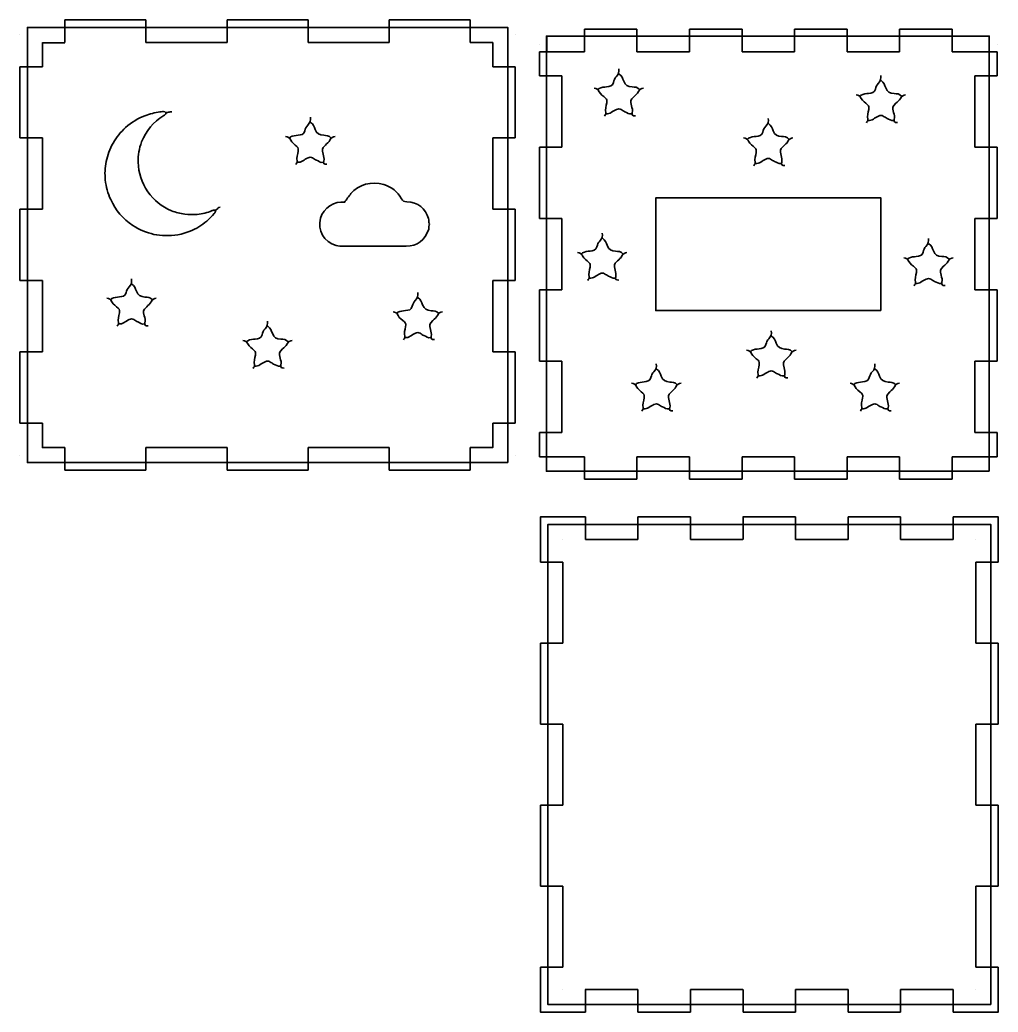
# Model space of a CAD drawing. Header units: inches. Extents: x 5 to 205, y -289 to -24.
# Drawn here: x 5.3 to 135.6, y -289.4 to -157.1 of the extents above; entities that cross this region are included whole.
import ezdxf

# ---------------------------------------------------------------- set-up
doc = ezdxf.new("R2010")
doc.units = ezdxf.units.IN
doc.header["$MEASUREMENT"] = 0
doc.layers.add('Capa 1', color=7, linetype='Continuous')

# ---------------------------------------------------------------- blocks, each defined once
blk = doc.blocks.new('block 4')
at = {"layer": 'Capa 1', "color": 250, "lineweight": 35, "true_color": 0x201815}
for points in [[(11.28, -157.1), (22.08, -157.1)], [(11.28, -160.1), (11.28, -157.1)], [(22.08, -157.1), (22.08, -160.1)], [(32.88, -157.1), (43.68, -157.1)], [(32.88, -157.1), (32.88, -160.1)], [(43.68, -157.1), (43.68, -160.1)], [(54.48, -157.1), (65.28, -157.1)], [(54.48, -157.1), (54.48, -160.1)], [(65.28, -160.1), (65.28, -157.1)], [(5.28, -159.1), (5.28, -159.1)], [(71.28, -159.1), (71.28, -159.1)], [(71.28, -159.1), (71.28, -159.1)], [(8.28, -163.34), (8.28, -160.1)], [(22.08, -160.1), (32.88, -160.1)], [(43.68, -160.1), (54.48, -160.1)], [(68.28, -160.1), (65.28, -160.1)], [(5.28, -172.84), (5.28, -163.34)], [(8.28, -163.34), (5.28, -163.34)], [(71.28, -163.34), (68.28, -163.34)], [(71.28, -163.34), (71.28, -172.84)], [(71.28, -163.34), (71.28, -163.34)], [(5.28, -172.84), (8.28, -172.84)], [(8.28, -182.35), (8.28, -172.84)], [(68.28, -172.84), (68.28, -182.35)], [(68.28, -172.84), (71.28, -172.84)], [(5.28, -191.85), (5.28, -182.35)], [(5.28, -182.35), (8.28, -182.35)], [(68.28, -182.35), (71.28, -182.35)], [(71.28, -182.35), (71.28, -191.85)], [(5.28, -191.85), (8.28, -191.85)], [(8.28, -201.35), (8.28, -191.85)], [(68.28, -191.85), (68.28, -201.35)], [(68.28, -191.85), (71.28, -191.85)], [(5.28, -210.86), (5.28, -201.35)], [(5.28, -201.35), (8.28, -201.35)], [(68.28, -201.35), (71.28, -201.35)], [(71.28, -201.35), (71.28, -210.86)], [(5.28, -210.86), (8.28, -210.86)], [(11.28, -214.1), (8.28, -214.1), (8.28, -210.86)], [(68.28, -210.86), (68.28, -214.1), (65.28, -214.1)], [(68.28, -214.1), (68.28, -210.86)], [(68.28, -210.86), (71.28, -210.86)], [(11.28, -217.1), (11.28, -214.1)], [(32.88, -214.1), (22.08, -214.1)], [(22.08, -214.1), (22.08, -217.1)], [(32.88, -214.1), (32.88, -217.1)], [(54.48, -214.1), (43.68, -214.1)], [(43.68, -214.1), (43.68, -217.1)], [(54.48, -214.1), (54.48, -217.1)], [(65.28, -217.1), (65.28, -214.1)], [(5.28, -215.1), (5.28, -215.1)], [(71.28, -215.1), (71.28, -215.1)], [(22.08, -217.1), (11.28, -217.1)], [(43.68, -217.1), (32.88, -217.1)], [(65.28, -217.1), (54.48, -217.1)]]:
    blk.add_lwpolyline(points, dxfattribs=at)
blk = doc.blocks.new('block 6')
at = {"layer": 'Capa 1', "color": 250, "lineweight": 35, "true_color": 0x201815}
for points in [[(74.63, -229.36), (74.63, -223.36), (80.63, -223.36)], [(80.63, -226.36), (80.63, -223.36)], [(87.62, -223.36), (94.63, -223.36)], [(87.62, -223.36), (87.62, -226.36)], [(94.63, -223.36), (94.63, -226.36)], [(101.62, -223.36), (108.63, -223.36)], [(101.63, -223.36), (101.63, -226.36)], [(108.63, -223.36), (108.63, -226.36)], [(115.63, -223.36), (122.63, -223.36)], [(115.63, -223.36), (115.63, -226.36)], [(122.63, -223.36), (122.63, -226.36)], [(129.63, -223.36), (135.63, -223.36), (135.63, -229.36)], [(129.63, -226.36), (129.63, -223.36)], [(77.63, -226.36), (77.63, -226.36)], [(80.63, -226.36), (87.62, -226.36)], [(94.62, -226.36), (101.62, -226.36)], [(108.63, -226.36), (115.63, -226.36)], [(122.63, -226.36), (129.63, -226.36)], [(132.63, -226.36), (132.63, -226.36)], [(74.63, -229.36), (77.63, -229.36)], [(77.63, -240.16), (77.63, -229.36)], [(132.63, -229.36), (132.63, -240.16)], [(132.63, -229.36), (135.63, -229.36)], [(74.63, -250.96), (74.63, -240.16)], [(77.63, -240.16), (74.63, -240.16)], [(77.63, -240.16), (77.63, -240.16)], [(135.63, -240.16), (132.63, -240.16)], [(135.63, -240.16), (135.63, -250.96)], [(77.63, -250.96), (74.63, -250.96)], [(77.63, -261.76), (77.63, -250.96)], [(77.63, -250.96), (77.63, -250.96)], [(135.63, -250.96), (132.63, -250.96)], [(132.63, -250.96), (132.63, -261.76)], [(74.63, -272.56), (74.63, -261.76)], [(77.63, -261.76), (74.63, -261.76)], [(132.63, -261.76), (132.63, -261.76)], [(135.63, -261.76), (132.63, -261.76)], [(135.63, -261.76), (135.63, -272.56)], [(77.63, -272.56), (74.63, -272.56)], [(77.63, -283.36), (77.63, -272.56)], [(132.63, -272.56), (132.63, -283.36)], [(135.63, -272.56), (132.63, -272.56)], [(80.62, -289.36), (74.63, -289.36), (74.63, -283.36)], [(74.63, -289.36), (74.63, -283.36)], [(74.63, -283.36), (77.63, -283.36)], [(135.63, -283.36), (135.63, -289.36), (129.63, -289.36)], [(132.63, -283.36), (135.63, -283.36)], [(77.63, -286.36), (77.63, -286.36)], [(87.62, -286.36), (80.62, -286.36)], [(80.63, -289.36), (80.63, -286.36)], [(87.62, -286.36), (87.62, -289.36)], [(101.62, -286.36), (94.63, -286.36)], [(94.63, -286.36), (94.63, -289.36)], [(101.63, -286.36), (101.63, -289.36)], [(115.63, -286.36), (108.63, -286.36)], [(108.63, -286.36), (108.63, -289.36)], [(115.63, -286.36), (115.63, -289.36)], [(129.63, -286.36), (122.63, -286.36)], [(122.63, -286.36), (122.63, -289.36)], [(129.63, -289.36), (129.63, -286.36)], [(132.63, -286.36), (132.63, -286.36)], [(74.63, -289.36), (80.63, -289.36)], [(94.63, -289.36), (87.62, -289.36)], [(108.63, -289.36), (101.63, -289.36)], [(122.63, -289.36), (115.63, -289.36)]]:
    blk.add_lwpolyline(points, dxfattribs=at)
blk = doc.blocks.new('block 7')
at = {"layer": 'Capa 1', "color": 250, "lineweight": 35, "true_color": 0x201815}
for points in [[(80.5, -158.34), (87.5, -158.34)], [(80.5, -161.34), (80.5, -158.34)], [(87.5, -158.34), (87.5, -161.34)], [(94.5, -158.34), (101.5, -158.34)], [(94.5, -158.34), (94.5, -161.34)], [(101.5, -158.34), (101.5, -161.34)], [(108.5, -158.34), (115.5, -158.34)], [(108.5, -158.34), (108.5, -161.34)], [(115.5, -158.34), (115.5, -161.34)], [(122.5, -158.34), (129.5, -158.34)], [(122.5, -158.34), (122.5, -161.34)], [(129.5, -161.34), (129.5, -158.34)], [(74.5, -160.34), (74.5, -160.34)], [(77.5, -161.34), (74.5, -161.34)], [(74.5, -161.34), (74.5, -164.58)], [(77.5, -161.34), (80.5, -161.34)], [(87.5, -161.34), (94.5, -161.34)], [(101.5, -161.34), (108.5, -161.34)], [(115.5, -161.34), (122.5, -161.34)], [(129.5, -161.34), (132.5, -161.34)], [(132.5, -161.34), (135.5, -161.34)], [(135.5, -160.34), (135.5, -160.34)], [(135.5, -161.34), (135.5, -164.58)], [(74.5, -164.58), (74.5, -164.58)], [(77.5, -164.58), (74.5, -164.58)], [(77.5, -174.08), (77.5, -164.58)], [(132.5, -164.58), (132.5, -174.08)], [(135.5, -164.58), (132.5, -164.58)], [(135.5, -164.58), (135.5, -164.58)], [(135.5, -164.58), (135.5, -164.58)], [(74.5, -174.08), (74.5, -174.08)], [(74.5, -174.08), (77.5, -174.08)], [(74.5, -183.59), (74.5, -174.08)], [(132.5, -174.08), (135.5, -174.08)], [(135.5, -174.08), (135.5, -174.08)], [(135.5, -183.59), (135.5, -174.08)], [(74.5, -183.59), (74.8, -183.59), (77.5, -183.59)], [(77.5, -183.59), (77.5, -183.59)], [(77.5, -193.09), (77.5, -183.59)], [(132.5, -183.59), (132.5, -183.59)], [(132.5, -183.59), (135.5, -183.59)], [(132.5, -193.09), (132.5, -183.59)], [(74.5, -193.09), (74.8, -193.09), (77.5, -193.09)], [(74.5, -202.59), (74.5, -193.09)], [(77.5, -193.09), (77.5, -193.09)], [(132.5, -193.09), (132.5, -193.09)], [(132.5, -193.09), (135.5, -193.09)], [(135.5, -202.59), (135.5, -193.09)], [(74.5, -202.59), (74.5, -202.59)], [(74.5, -202.59), (77.5, -202.59)], [(77.5, -212.1), (77.5, -202.59)], [(132.5, -202.59), (132.5, -202.59)], [(132.5, -202.59), (135.5, -202.59)], [(132.5, -202.59), (132.5, -212.1)], [(135.5, -202.6), (135.5, -202.6)], [(74.5, -212.1), (74.5, -212.1)], [(74.5, -212.1), (77.5, -212.1)], [(74.5, -212.1), (74.5, -215.34)], [(132.5, -212.1), (135.5, -212.1)], [(135.5, -212.1), (135.5, -212.1)], [(135.5, -212.1), (135.5, -212.1)], [(135.5, -212.1), (135.5, -215.34)], [(74.5, -214.72), (74.5, -214.72)], [(77.5, -215.34), (74.5, -215.34)], [(80.5, -215.34), (77.5, -215.34)], [(80.5, -218.34), (80.5, -215.34)], [(94.5, -215.34), (87.5, -215.34)], [(87.5, -215.34), (87.5, -218.34)], [(94.5, -215.34), (94.5, -218.34)], [(108.5, -215.34), (101.5, -215.34)], [(101.5, -215.34), (101.5, -218.34)], [(108.5, -215.34), (108.5, -218.34)], [(115.5, -215.34), (115.5, -215.34)], [(115.5, -215.34), (115.5, -218.34)], [(115.5, -215.34), (122.5, -215.34)], [(122.5, -215.34), (122.5, -215.34)], [(122.5, -215.34), (122.5, -218.34)], [(132.5, -215.34), (129.5, -215.34)], [(129.5, -218.34), (129.5, -215.34)], [(132.5, -215.34), (135.5, -215.34)], [(135.5, -214.72), (135.5, -214.72)], [(87.5, -218.34), (80.5, -218.34)], [(101.5, -218.34), (94.5, -218.34)], [(115.5, -218.34), (108.5, -218.34)], [(129.5, -218.34), (122.5, -218.34)]]:
    blk.add_lwpolyline(points, dxfattribs=at)
blk = doc.blocks.new('block 8')
at = {"layer": 'Capa 1', "color": 7, "lineweight": 35, "true_color": 0xffffff}
for points, knots in [([(25.52, -169.34), (25.37, -169.36), (25.21, -169.39), (25.06, -169.42), (24.89, -169.45), (24.75, -169.48), (24.58, -169.38), (24.39, -169.27), (24.15, -169.35), (23.94, -169.38), (23.26, -169.47), (22.59, -169.62), (21.95, -169.87), (20.99, -170.24), (20.13, -170.76), (19.37, -171.45), (18.7, -172.06), (18.14, -172.74), (17.7, -173.53), (17.26, -174.3), (16.96, -175.11), (16.78, -175.98), (16.61, -176.8), (16.58, -177.62), (16.66, -178.44), (16.75, -179.35), (16.99, -180.22), (17.38, -181.05), (18.04, -182.48), (19.04, -183.62), (20.33, -184.5), (21.18, -185.08), (22.14, -185.46), (23.14, -185.69), (23.63, -185.79), (24.14, -185.84), (24.65, -185.86), (25.8, -185.9), (26.9, -185.69), (27.96, -185.27), (28.77, -184.95), (29.52, -184.5), (30.18, -183.91), (30.53, -183.61), (30.87, -183.28), (31.17, -182.93), (31.28, -182.8), (31.34, -182.66), (31.35, -182.49)], [0, 0, 0, 0, 1, 1, 1, 2, 2, 2, 3, 3, 3, 4, 4, 4, 5, 5, 5, 6, 6, 6, 7, 7, 7, 8, 8, 8, 9, 9, 9, 10, 10, 10, 11, 11, 11, 12, 12, 12, 13, 13, 13, 14, 14, 14, 15, 15, 15, 16, 16, 16, 16]), ([(24.76, -169.51), (24.71, -169.67), (24.58, -169.77), (24.44, -169.85), (23.06, -170.69), (22.09, -171.89), (21.5, -173.37), (21.16, -174.23), (21.01, -175.14), (21.04, -176.07), (21.08, -177.5), (21.49, -178.82), (22.32, -180), (23.13, -181.15), (24.18, -182.01), (25.49, -182.54), (26.06, -182.77), (26.64, -182.92), (27.25, -183), (27.81, -183.08), (28.37, -183.08), (28.92, -183.03), (29.6, -182.97), (30.26, -182.79), (30.89, -182.53), (30.95, -182.51), (31.02, -182.46), (31.07, -182.47), (31.35, -182.54), (31.51, -182.37), (31.67, -182.19), (31.75, -182.1), (31.84, -182.06), (31.96, -182.08)], [0, 0, 0, 0, 1, 1, 1, 2, 2, 2, 3, 3, 3, 4, 4, 4, 5, 5, 5, 6, 6, 6, 7, 7, 7, 8, 8, 8, 9, 9, 9, 10, 10, 10, 11, 11, 11, 11])]:
    blk.add_open_spline(points, degree=3, knots=knots, dxfattribs=at)
blk = doc.blocks.new('block 9')
at = {"layer": 'Capa 1', "color": 7, "lineweight": 35, "true_color": 0xffffff}
blk.add_open_spline([(59.84, -184.29), (59.69, -184.07), (59.79, -183.82), (59.73, -183.59), (59.36, -182.26), (58.28, -181.37), (56.82, -181.35), (56.47, -181.35), (56.27, -181.24), (56.12, -180.96), (55.59, -179.99), (54.8, -179.38), (53.76, -179.05), (52.15, -178.54), (50.38, -179.07), (49.38, -180.26), (49.07, -180.63), (48.81, -181.04), (48.54, -181.42), (47.26, -181.22), (45.7, -182.1), (45.34, -183.55), (44.95, -185.17), (45.74, -186.66), (47.44, -187.18), (47.73, -187.26), (48.05, -187.28), (48.37, -187.28), (51.16, -187.26), (53.95, -187.28), (56.74, -187.27), (58.23, -187.26), (59.29, -186.46), (59.75, -184.98), (59.82, -184.77), (59.72, -184.52), (59.88, -184.33)], degree=3, knots=[0, 0, 0, 0, 1, 1, 1, 2, 2, 2, 3, 3, 3, 4, 4, 4, 5, 5, 5, 6, 6, 6, 7, 7, 7, 8, 8, 8, 9, 9, 9, 10, 10, 10, 11, 11, 11, 12, 12, 12, 12], dxfattribs=at)
blk = doc.blocks.new('block 10')
at = {"layer": 'Capa 1', "color": 7, "lineweight": 35, "true_color": 0xffffff}
for points, knots in [([(43.98, -170.07), (44.01, -170.47), (43.98, -170.82), (43.64, -171.13), (43.44, -171.32), (43.32, -171.62), (43.25, -171.9), (43.13, -172.4), (42.75, -172.43), (42.35, -172.48), (42.01, -172.52), (41.65, -172.52), (41.34, -172.71), (41.3, -172.74), (41.27, -172.78), (41.23, -172.82)], [0, 0, 0, 0, 1, 1, 1, 2, 2, 2, 3, 3, 3, 4, 4, 4, 5, 5, 5, 5]), ([(44.02, -170.77), (44.38, -170.98), (44.49, -171.37), (44.62, -171.71), (44.83, -172.28), (45.19, -172.47), (45.76, -172.49), (46.09, -172.51), (46.47, -172.52), (46.73, -172.82)], [0, 0, 0, 0, 1, 1, 1, 2, 2, 2, 3, 3, 3, 3]), ([(40.68, -172.65), (40.98, -172.71), (41.21, -172.82), (41.36, -173.13), (41.53, -173.49), (41.9, -173.71), (42.2, -173.98), (42.41, -174.17), (42.39, -174.36), (42.36, -174.61), (42.29, -175.04), (42.11, -175.47), (42.24, -175.92), (42.31, -176.15), (42.09, -176.22), (42.06, -176.39)], [0, 0, 0, 0, 1, 1, 1, 2, 2, 2, 3, 3, 3, 4, 4, 4, 5, 5, 5, 5]), ([(47.27, -172.65), (46.98, -172.71), (46.75, -172.82), (46.6, -173.13), (46.47, -173.38), (46.2, -173.58), (45.99, -173.79), (45.49, -174.3), (45.51, -174.29), (45.67, -175), (45.74, -175.29), (45.86, -175.6), (45.77, -175.92), (45.68, -176.25), (45.79, -176.35), (46.19, -176.35)], [0, 0, 0, 0, 1, 1, 1, 2, 2, 2, 3, 3, 3, 4, 4, 4, 5, 5, 5, 5]), ([(45.68, -176.08), (45.33, -176.17), (45.08, -175.91), (44.79, -175.8), (44.61, -175.73), (44.46, -175.59), (44.29, -175.5), (44.08, -175.39), (43.87, -175.39), (43.67, -175.5), (43.43, -175.62), (43.19, -175.74), (42.97, -175.89), (42.76, -176.04), (42.53, -176.09), (42.27, -176.08)], [0, 0, 0, 0, 1, 1, 1, 2, 2, 2, 3, 3, 3, 4, 4, 4, 5, 5, 5, 5])]:
    blk.add_open_spline(points, degree=3, knots=knots, dxfattribs=at)
blk = doc.blocks.new('block 11')
at = {"layer": 'Capa 1', "color": 7, "lineweight": 35, "true_color": 0xffffff}
for points, knots in [([(38.28, -197.24), (38.3, -197.64), (38.27, -197.99), (37.94, -198.3), (37.74, -198.49), (37.62, -198.79), (37.55, -199.07), (37.42, -199.57), (37.04, -199.6), (36.65, -199.65), (36.31, -199.69), (35.95, -199.69), (35.64, -199.88), (35.6, -199.91), (35.56, -199.96), (35.52, -200)], [0, 0, 0, 0, 1, 1, 1, 2, 2, 2, 3, 3, 3, 4, 4, 4, 5, 5, 5, 5]), ([(38.31, -197.94), (38.67, -198.15), (38.79, -198.54), (38.92, -198.88), (39.13, -199.45), (39.48, -199.64), (40.06, -199.66), (40.39, -199.68), (40.77, -199.69), (41.03, -200)], [0, 0, 0, 0, 1, 1, 1, 2, 2, 2, 3, 3, 3, 3]), ([(34.98, -199.82), (35.28, -199.88), (35.51, -199.99), (35.65, -200.3), (35.83, -200.67), (36.2, -200.88), (36.5, -201.15), (36.71, -201.34), (36.69, -201.53), (36.66, -201.78), (36.59, -202.21), (36.4, -202.65), (36.54, -203.09), (36.6, -203.32), (36.39, -203.4), (36.36, -203.56)], [0, 0, 0, 0, 1, 1, 1, 2, 2, 2, 3, 3, 3, 4, 4, 4, 5, 5, 5, 5]), ([(41.57, -199.82), (41.27, -199.88), (41.05, -199.99), (40.89, -200.3), (40.76, -200.56), (40.5, -200.75), (40.29, -200.96), (39.79, -201.47), (39.81, -201.46), (39.97, -202.17), (40.04, -202.47), (40.15, -202.77), (40.06, -203.1), (39.98, -203.42), (40.09, -203.52), (40.48, -203.52)], [0, 0, 0, 0, 1, 1, 1, 2, 2, 2, 3, 3, 3, 4, 4, 4, 5, 5, 5, 5]), ([(39.98, -203.25), (39.63, -203.34), (39.38, -203.08), (39.09, -202.97), (38.91, -202.91), (38.76, -202.77), (38.58, -202.67), (38.38, -202.56), (38.17, -202.56), (37.97, -202.67), (37.73, -202.79), (37.49, -202.91), (37.27, -203.06), (37.05, -203.21), (36.83, -203.27), (36.57, -203.25)], [0, 0, 0, 0, 1, 1, 1, 2, 2, 2, 3, 3, 3, 4, 4, 4, 5, 5, 5, 5])]:
    blk.add_open_spline(points, degree=3, knots=knots, dxfattribs=at)
blk = doc.blocks.new('block 12')
at = {"layer": 'Capa 1', "color": 7, "lineweight": 35, "true_color": 0xffffff}
for points, knots in [([(20.16, -191.63), (20.19, -192.02), (20.16, -192.38), (19.83, -192.69), (19.63, -192.87), (19.51, -193.18), (19.44, -193.45), (19.31, -193.95), (18.93, -193.98), (18.54, -194.03), (18.19, -194.07), (17.84, -194.07), (17.53, -194.26), (17.49, -194.29), (17.45, -194.34), (17.41, -194.38)], [0, 0, 0, 0, 1, 1, 1, 2, 2, 2, 3, 3, 3, 4, 4, 4, 5, 5, 5, 5]), ([(20.2, -192.32), (20.56, -192.53), (20.68, -192.92), (20.8, -193.26), (21.01, -193.83), (21.37, -194.02), (21.95, -194.04), (22.28, -194.06), (22.66, -194.07), (22.92, -194.38)], [0, 0, 0, 0, 1, 1, 1, 2, 2, 2, 3, 3, 3, 3]), ([(16.87, -194.2), (17.17, -194.26), (17.39, -194.37), (17.54, -194.68), (17.72, -195.05), (18.09, -195.26), (18.39, -195.53), (18.6, -195.72), (18.58, -195.92), (18.54, -196.16), (18.48, -196.6), (18.29, -197.03), (18.43, -197.47), (18.49, -197.7), (18.28, -197.78), (18.25, -197.94)], [0, 0, 0, 0, 1, 1, 1, 2, 2, 2, 3, 3, 3, 4, 4, 4, 5, 5, 5, 5]), ([(23.46, -194.2), (23.16, -194.26), (22.94, -194.37), (22.78, -194.68), (22.65, -194.94), (22.39, -195.13), (22.18, -195.34), (21.68, -195.85), (21.7, -195.84), (21.86, -196.55), (21.93, -196.85), (22.04, -197.15), (21.95, -197.48), (21.86, -197.8), (21.98, -197.9), (22.37, -197.9)], [0, 0, 0, 0, 1, 1, 1, 2, 2, 2, 3, 3, 3, 4, 4, 4, 5, 5, 5, 5]), ([(21.87, -197.63), (21.52, -197.72), (21.27, -197.46), (20.98, -197.35), (20.8, -197.29), (20.65, -197.15), (20.47, -197.05), (20.27, -196.94), (20.06, -196.94), (19.85, -197.05), (19.62, -197.18), (19.38, -197.29), (19.16, -197.44), (18.94, -197.59), (18.71, -197.65), (18.46, -197.63)], [0, 0, 0, 0, 1, 1, 1, 2, 2, 2, 3, 3, 3, 4, 4, 4, 5, 5, 5, 5])]:
    blk.add_open_spline(points, degree=3, knots=knots, dxfattribs=at)
blk = doc.blocks.new('block 13')
at = {"layer": 'Capa 1', "color": 7, "lineweight": 35, "true_color": 0xffffff}
for points, knots in [([(58.3, -193.44), (58.33, -193.84), (58.29, -194.19), (57.96, -194.5), (57.76, -194.69), (57.64, -194.99), (57.57, -195.27), (57.44, -195.77), (57.06, -195.8), (56.67, -195.85), (56.33, -195.89), (55.97, -195.89), (55.66, -196.08), (55.62, -196.11), (55.58, -196.16), (55.55, -196.19)], [0, 0, 0, 0, 1, 1, 1, 2, 2, 2, 3, 3, 3, 4, 4, 4, 5, 5, 5, 5]), ([(58.34, -194.14), (58.69, -194.35), (58.81, -194.74), (58.94, -195.08), (59.15, -195.65), (59.5, -195.84), (60.08, -195.86), (60.41, -195.88), (60.79, -195.89), (61.05, -196.19)], [0, 0, 0, 0, 1, 1, 1, 2, 2, 2, 3, 3, 3, 3]), ([(55, -196.02), (55.3, -196.08), (55.53, -196.19), (55.67, -196.5), (55.85, -196.87), (56.22, -197.08), (56.52, -197.35), (56.73, -197.54), (56.71, -197.73), (56.68, -197.98), (56.61, -198.41), (56.43, -198.85), (56.56, -199.29), (56.63, -199.52), (56.41, -199.6), (56.38, -199.76)], [0, 0, 0, 0, 1, 1, 1, 2, 2, 2, 3, 3, 3, 4, 4, 4, 5, 5, 5, 5]), ([(61.59, -196.02), (61.29, -196.08), (61.07, -196.19), (60.92, -196.5), (60.78, -196.75), (60.52, -196.95), (60.31, -197.16), (59.81, -197.67), (59.83, -197.66), (59.99, -198.37), (60.06, -198.66), (60.18, -198.97), (60.09, -199.3), (60, -199.62), (60.11, -199.72), (60.51, -199.72)], [0, 0, 0, 0, 1, 1, 1, 2, 2, 2, 3, 3, 3, 4, 4, 4, 5, 5, 5, 5]), ([(60, -199.45), (59.65, -199.54), (59.4, -199.28), (59.11, -199.17), (58.93, -199.1), (58.78, -198.97), (58.61, -198.87), (58.4, -198.76), (58.19, -198.76), (57.99, -198.87), (57.75, -198.99), (57.51, -199.11), (57.29, -199.26), (57.08, -199.41), (56.85, -199.46), (56.59, -199.45)], [0, 0, 0, 0, 1, 1, 1, 2, 2, 2, 3, 3, 3, 4, 4, 4, 5, 5, 5, 5])]:
    blk.add_open_spline(points, degree=3, knots=knots, dxfattribs=at)
blk = doc.blocks.new('block 14')
at = {"layer": 'Capa 1', "color": 7, "lineweight": 35, "true_color": 0xffffff}
for points, knots in [([(90.08, -202.95), (90.11, -203.34), (90.08, -203.7), (89.74, -204.01), (89.55, -204.19), (89.42, -204.5), (89.36, -204.77), (89.23, -205.27), (88.85, -205.3), (88.45, -205.35), (88.11, -205.4), (87.76, -205.39), (87.45, -205.58), (87.4, -205.61), (87.37, -205.66), (87.33, -205.7)], [0, 0, 0, 0, 1, 1, 1, 2, 2, 2, 3, 3, 3, 4, 4, 4, 5, 5, 5, 5]), ([(90.12, -203.65), (90.48, -203.85), (90.6, -204.25), (90.72, -204.58), (90.93, -205.15), (91.29, -205.34), (91.86, -205.37), (92.19, -205.38), (92.58, -205.39), (92.83, -205.7)], [0, 0, 0, 0, 1, 1, 1, 2, 2, 2, 3, 3, 3, 3]), ([(86.79, -205.52), (87.08, -205.58), (87.31, -205.69), (87.46, -206), (87.63, -206.37), (88.01, -206.59), (88.3, -206.86), (88.51, -207.05), (88.5, -207.24), (88.46, -207.48), (88.4, -207.92), (88.21, -208.35), (88.34, -208.8), (88.41, -209.02), (88.2, -209.1), (88.16, -209.26)], [0, 0, 0, 0, 1, 1, 1, 2, 2, 2, 3, 3, 3, 4, 4, 4, 5, 5, 5, 5]), ([(93.37, -205.52), (93.08, -205.58), (92.86, -205.7), (92.7, -206), (92.57, -206.26), (92.31, -206.45), (92.09, -206.67), (91.6, -207.17), (91.61, -207.16), (91.78, -207.87), (91.85, -208.17), (91.96, -208.47), (91.87, -208.8), (91.78, -209.12), (91.9, -209.22), (92.29, -209.22)], [0, 0, 0, 0, 1, 1, 1, 2, 2, 2, 3, 3, 3, 4, 4, 4, 5, 5, 5, 5]), ([(91.79, -208.95), (91.43, -209.04), (91.19, -208.78), (90.9, -208.68), (90.72, -208.61), (90.56, -208.47), (90.39, -208.37), (90.19, -208.26), (89.98, -208.26), (89.77, -208.37), (89.54, -208.5), (89.29, -208.61), (89.08, -208.76), (88.86, -208.91), (88.63, -208.97), (88.38, -208.95)], [0, 0, 0, 0, 1, 1, 1, 2, 2, 2, 3, 3, 3, 4, 4, 4, 5, 5, 5, 5])]:
    blk.add_open_spline(points, degree=3, knots=knots, dxfattribs=at)
blk = doc.blocks.new('block 15')
at = {"layer": 'Capa 1', "color": 7, "lineweight": 35, "true_color": 0xffffff}
for points, knots in [([(105, -170.23), (105.03, -170.63), (105, -170.98), (104.66, -171.29), (104.47, -171.48), (104.34, -171.78), (104.28, -172.06), (104.15, -172.56), (103.77, -172.59), (103.37, -172.64), (103.03, -172.68), (102.68, -172.68), (102.37, -172.87), (102.32, -172.9), (102.29, -172.95), (102.25, -172.99)], [0, 0, 0, 0, 1, 1, 1, 2, 2, 2, 3, 3, 3, 4, 4, 4, 5, 5, 5, 5]), ([(105.04, -170.93), (105.4, -171.14), (105.52, -171.53), (105.64, -171.87), (105.85, -172.44), (106.21, -172.63), (106.78, -172.65), (107.11, -172.67), (107.5, -172.68), (107.75, -172.99)], [0, 0, 0, 0, 1, 1, 1, 2, 2, 2, 3, 3, 3, 3]), ([(101.71, -172.81), (102, -172.87), (102.23, -172.98), (102.38, -173.29), (102.55, -173.66), (102.93, -173.87), (103.22, -174.14), (103.43, -174.33), (103.42, -174.52), (103.38, -174.77), (103.32, -175.2), (103.13, -175.64), (103.26, -176.08), (103.33, -176.31), (103.12, -176.39), (103.08, -176.55)], [0, 0, 0, 0, 1, 1, 1, 2, 2, 2, 3, 3, 3, 4, 4, 4, 5, 5, 5, 5]), ([(108.29, -172.81), (108, -172.87), (107.77, -172.98), (107.62, -173.29), (107.49, -173.55), (107.23, -173.74), (107.01, -173.95), (106.52, -174.46), (106.53, -174.45), (106.7, -175.16), (106.76, -175.46), (106.88, -175.76), (106.79, -176.09), (106.7, -176.41), (106.82, -176.51), (107.21, -176.51)], [0, 0, 0, 0, 1, 1, 1, 2, 2, 2, 3, 3, 3, 4, 4, 4, 5, 5, 5, 5]), ([(106.71, -176.24), (106.35, -176.33), (106.11, -176.07), (105.82, -175.96), (105.64, -175.9), (105.48, -175.76), (105.31, -175.66), (105.11, -175.55), (104.9, -175.55), (104.69, -175.66), (104.46, -175.79), (104.21, -175.9), (104, -176.05), (103.78, -176.2), (103.55, -176.26), (103.3, -176.24)], [0, 0, 0, 0, 1, 1, 1, 2, 2, 2, 3, 3, 3, 4, 4, 4, 5, 5, 5, 5])]:
    blk.add_open_spline(points, degree=3, knots=knots, dxfattribs=at)
blk = doc.blocks.new('block 16')
at = {"layer": 'Capa 1', "color": 7, "lineweight": 35, "true_color": 0xffffff}
for points, knots in [([(119.18, -202.95), (119.21, -203.34), (119.18, -203.7), (118.85, -204.01), (118.65, -204.19), (118.53, -204.5), (118.46, -204.77), (118.33, -205.27), (117.95, -205.3), (117.56, -205.35), (117.21, -205.4), (116.86, -205.39), (116.55, -205.58), (116.5, -205.61), (116.47, -205.66), (116.43, -205.7)], [0, 0, 0, 0, 1, 1, 1, 2, 2, 2, 3, 3, 3, 4, 4, 4, 5, 5, 5, 5]), ([(119.22, -203.65), (119.58, -203.85), (119.7, -204.25), (119.82, -204.58), (120.03, -205.15), (120.39, -205.34), (120.96, -205.37), (121.3, -205.38), (121.68, -205.39), (121.93, -205.7)], [0, 0, 0, 0, 1, 1, 1, 2, 2, 2, 3, 3, 3, 3]), ([(115.89, -205.52), (116.19, -205.58), (116.41, -205.69), (116.56, -206), (116.74, -206.37), (117.11, -206.59), (117.41, -206.86), (117.62, -207.05), (117.6, -207.24), (117.56, -207.48), (117.5, -207.92), (117.31, -208.35), (117.45, -208.8), (117.51, -209.02), (117.3, -209.1), (117.27, -209.26)], [0, 0, 0, 0, 1, 1, 1, 2, 2, 2, 3, 3, 3, 4, 4, 4, 5, 5, 5, 5]), ([(122.48, -205.52), (122.18, -205.58), (121.96, -205.7), (121.8, -206), (121.67, -206.26), (121.41, -206.45), (121.2, -206.67), (120.7, -207.17), (120.72, -207.16), (120.88, -207.87), (120.95, -208.17), (121.06, -208.47), (120.97, -208.8), (120.88, -209.12), (121, -209.22), (121.39, -209.22)], [0, 0, 0, 0, 1, 1, 1, 2, 2, 2, 3, 3, 3, 4, 4, 4, 5, 5, 5, 5]), ([(120.89, -208.95), (120.54, -209.04), (120.29, -208.78), (120, -208.68), (119.82, -208.61), (119.66, -208.47), (119.49, -208.37), (119.29, -208.26), (119.08, -208.26), (118.87, -208.37), (118.64, -208.5), (118.4, -208.61), (118.18, -208.76), (117.96, -208.91), (117.73, -208.97), (117.48, -208.95)], [0, 0, 0, 0, 1, 1, 1, 2, 2, 2, 3, 3, 3, 4, 4, 4, 5, 5, 5, 5])]:
    blk.add_open_spline(points, degree=3, knots=knots, dxfattribs=at)
blk = doc.blocks.new('block 17')
at = {"layer": 'Capa 1', "color": 7, "lineweight": 35, "true_color": 0xffffff}
for points, knots in [([(85.09, -163.62), (85.12, -164.02), (85.09, -164.37), (84.75, -164.68), (84.55, -164.87), (84.43, -165.17), (84.36, -165.45), (84.23, -165.95), (83.86, -165.98), (83.46, -166.03), (83.12, -166.07), (82.76, -166.07), (82.45, -166.26), (82.41, -166.29), (82.38, -166.33), (82.34, -166.37)], [0, 0, 0, 0, 1, 1, 1, 2, 2, 2, 3, 3, 3, 4, 4, 4, 5, 5, 5, 5]), ([(85.13, -164.32), (85.49, -164.53), (85.6, -164.92), (85.73, -165.26), (85.94, -165.82), (86.3, -166.02), (86.87, -166.04), (87.2, -166.05), (87.58, -166.06), (87.84, -166.37)], [0, 0, 0, 0, 1, 1, 1, 2, 2, 2, 3, 3, 3, 3]), ([(81.79, -166.2), (82.09, -166.26), (82.32, -166.37), (82.47, -166.68), (82.64, -167.04), (83.01, -167.26), (83.31, -167.53), (83.52, -167.72), (83.5, -167.91), (83.47, -168.16), (83.4, -168.59), (83.22, -169.02), (83.35, -169.47), (83.42, -169.69), (83.2, -169.77), (83.17, -169.94)], [0, 0, 0, 0, 1, 1, 1, 2, 2, 2, 3, 3, 3, 4, 4, 4, 5, 5, 5, 5]), ([(88.38, -166.2), (88.08, -166.26), (87.86, -166.37), (87.71, -166.67), (87.58, -166.93), (87.31, -167.13), (87.1, -167.34), (86.6, -167.85), (86.62, -167.84), (86.78, -168.54), (86.85, -168.84), (86.97, -169.14), (86.88, -169.47), (86.79, -169.8), (86.9, -169.9), (87.3, -169.9)], [0, 0, 0, 0, 1, 1, 1, 2, 2, 2, 3, 3, 3, 4, 4, 4, 5, 5, 5, 5]), ([(86.79, -169.63), (86.44, -169.72), (86.19, -169.46), (85.9, -169.35), (85.72, -169.28), (85.57, -169.14), (85.4, -169.05), (85.19, -168.94), (84.98, -168.94), (84.78, -169.05), (84.54, -169.17), (84.3, -169.29), (84.08, -169.44), (83.87, -169.59), (83.64, -169.64), (83.38, -169.63)], [0, 0, 0, 0, 1, 1, 1, 2, 2, 2, 3, 3, 3, 4, 4, 4, 5, 5, 5, 5])]:
    blk.add_open_spline(points, degree=3, knots=knots, dxfattribs=at)
blk = doc.blocks.new('block 18')
at = {"layer": 'Capa 1', "color": 7, "lineweight": 35, "true_color": 0xffffff}
for points, knots in [([(82.88, -185.52), (82.91, -185.91), (82.88, -186.27), (82.55, -186.58), (82.35, -186.76), (82.23, -187.07), (82.16, -187.34), (82.03, -187.84), (81.65, -187.87), (81.25, -187.92), (80.91, -187.97), (80.56, -187.96), (80.25, -188.15), (80.2, -188.18), (80.17, -188.23), (80.13, -188.27)], [0, 0, 0, 0, 1, 1, 1, 2, 2, 2, 3, 3, 3, 4, 4, 4, 5, 5, 5, 5]), ([(82.92, -186.21), (83.28, -186.42), (83.4, -186.82), (83.52, -187.15), (83.73, -187.72), (84.09, -187.91), (84.66, -187.94), (84.99, -187.95), (85.38, -187.96), (85.63, -188.27)], [0, 0, 0, 0, 1, 1, 1, 2, 2, 2, 3, 3, 3, 3]), ([(79.59, -188.09), (79.88, -188.15), (80.11, -188.26), (80.26, -188.57), (80.43, -188.94), (80.81, -189.15), (81.1, -189.42), (81.31, -189.61), (81.3, -189.81), (81.26, -190.05), (81.2, -190.49), (81.01, -190.92), (81.14, -191.37), (81.21, -191.59), (81, -191.67), (80.96, -191.83)], [0, 0, 0, 0, 1, 1, 1, 2, 2, 2, 3, 3, 3, 4, 4, 4, 5, 5, 5, 5]), ([(86.17, -188.09), (85.88, -188.15), (85.66, -188.26), (85.5, -188.57), (85.37, -188.83), (85.11, -189.02), (84.9, -189.24), (84.4, -189.74), (84.41, -189.73), (84.58, -190.44), (84.65, -190.74), (84.76, -191.04), (84.67, -191.37), (84.58, -191.69), (84.7, -191.79), (85.09, -191.79)], [0, 0, 0, 0, 1, 1, 1, 2, 2, 2, 3, 3, 3, 4, 4, 4, 5, 5, 5, 5]), ([(84.59, -191.52), (84.23, -191.61), (83.99, -191.35), (83.7, -191.24), (83.52, -191.18), (83.36, -191.04), (83.19, -190.94), (82.99, -190.83), (82.78, -190.83), (82.57, -190.94), (82.34, -191.07), (82.1, -191.18), (81.88, -191.33), (81.66, -191.48), (81.43, -191.54), (81.18, -191.52)], [0, 0, 0, 0, 1, 1, 1, 2, 2, 2, 3, 3, 3, 4, 4, 4, 5, 5, 5, 5])]:
    blk.add_open_spline(points, degree=3, knots=knots, dxfattribs=at)
blk = doc.blocks.new('block 20')
at = {"layer": 'Capa 1', "color": 7, "lineweight": 35, "true_color": 0xffffff}
for points, knots in [([(120, -164.5), (120.03, -164.9), (120, -165.25), (119.66, -165.56), (119.47, -165.75), (119.34, -166.05), (119.28, -166.33), (119.15, -166.83), (118.77, -166.86), (118.37, -166.91), (118.03, -166.95), (117.68, -166.95), (117.37, -167.14), (117.32, -167.17), (117.29, -167.22), (117.25, -167.25)], [0, 0, 0, 0, 1, 1, 1, 2, 2, 2, 3, 3, 3, 4, 4, 4, 5, 5, 5, 5]), ([(120.04, -165.2), (120.4, -165.41), (120.52, -165.8), (120.64, -166.14), (120.85, -166.71), (121.21, -166.9), (121.78, -166.92), (122.11, -166.94), (122.5, -166.95), (122.75, -167.25)], [0, 0, 0, 0, 1, 1, 1, 2, 2, 2, 3, 3, 3, 3]), ([(116.71, -167.08), (117, -167.14), (117.23, -167.25), (117.38, -167.56), (117.55, -167.92), (117.93, -168.14), (118.22, -168.41), (118.43, -168.6), (118.42, -168.79), (118.38, -169.04), (118.32, -169.47), (118.13, -169.91), (118.26, -170.35), (118.33, -170.58), (118.12, -170.65), (118.08, -170.82)], [0, 0, 0, 0, 1, 1, 1, 2, 2, 2, 3, 3, 3, 4, 4, 4, 5, 5, 5, 5]), ([(123.29, -167.08), (123, -167.14), (122.78, -167.25), (122.62, -167.56), (122.49, -167.81), (122.23, -168.01), (122.01, -168.22), (121.52, -168.73), (121.53, -168.72), (121.7, -169.43), (121.77, -169.72), (121.88, -170.03), (121.79, -170.36), (121.7, -170.68), (121.82, -170.78), (122.21, -170.78)], [0, 0, 0, 0, 1, 1, 1, 2, 2, 2, 3, 3, 3, 4, 4, 4, 5, 5, 5, 5]), ([(121.71, -170.51), (121.35, -170.6), (121.11, -170.34), (120.82, -170.23), (120.64, -170.16), (120.48, -170.02), (120.31, -169.93), (120.11, -169.82), (119.9, -169.82), (119.69, -169.93), (119.46, -170.05), (119.21, -170.17), (119, -170.32), (118.78, -170.47), (118.55, -170.52), (118.3, -170.51)], [0, 0, 0, 0, 1, 1, 1, 2, 2, 2, 3, 3, 3, 4, 4, 4, 5, 5, 5, 5])]:
    blk.add_open_spline(points, degree=3, knots=knots, dxfattribs=at)
blk = doc.blocks.new('block 32')
at = {"layer": 'Capa 1', "color": 7, "lineweight": 35, "true_color": 0xffffff}
for points, knots in [([(126.35, -186.23), (126.38, -186.63), (126.35, -186.98), (126.01, -187.29), (125.81, -187.48), (125.69, -187.78), (125.62, -188.06), (125.5, -188.56), (125.12, -188.58), (124.72, -188.64), (124.38, -188.68), (124.02, -188.68), (123.71, -188.87), (123.67, -188.9), (123.64, -188.94), (123.6, -188.98)], [0, 0, 0, 0, 1, 1, 1, 2, 2, 2, 3, 3, 3, 4, 4, 4, 5, 5, 5, 5]), ([(126.39, -186.93), (126.75, -187.14), (126.86, -187.53), (126.99, -187.87), (127.2, -188.43), (127.56, -188.63), (128.13, -188.65), (128.46, -188.66), (128.84, -188.67), (129.1, -188.98)], [0, 0, 0, 0, 1, 1, 1, 2, 2, 2, 3, 3, 3, 3]), ([(123.05, -188.81), (123.35, -188.87), (123.58, -188.98), (123.73, -189.29), (123.9, -189.65), (124.27, -189.87), (124.57, -190.14), (124.78, -190.33), (124.76, -190.52), (124.73, -190.77), (124.66, -191.2), (124.48, -191.63), (124.61, -192.08), (124.68, -192.3), (124.46, -192.38), (124.43, -192.55)], [0, 0, 0, 0, 1, 1, 1, 2, 2, 2, 3, 3, 3, 4, 4, 4, 5, 5, 5, 5]), ([(129.64, -188.81), (129.35, -188.87), (129.12, -188.98), (128.97, -189.28), (128.84, -189.54), (128.57, -189.74), (128.36, -189.95), (127.86, -190.45), (127.88, -190.45), (128.04, -191.15), (128.11, -191.45), (128.23, -191.75), (128.14, -192.08), (128.05, -192.41), (128.16, -192.5), (128.56, -192.51)], [0, 0, 0, 0, 1, 1, 1, 2, 2, 2, 3, 3, 3, 4, 4, 4, 5, 5, 5, 5]), ([(128.05, -192.24), (127.7, -192.32), (127.45, -192.07), (127.16, -191.96), (126.98, -191.89), (126.83, -191.75), (126.66, -191.66), (126.45, -191.55), (126.24, -191.55), (126.04, -191.66), (125.8, -191.78), (125.56, -191.9), (125.34, -192.05), (125.13, -192.2), (124.9, -192.25), (124.64, -192.24)], [0, 0, 0, 0, 1, 1, 1, 2, 2, 2, 3, 3, 3, 4, 4, 4, 5, 5, 5, 5])]:
    blk.add_open_spline(points, degree=3, knots=knots, dxfattribs=at)
blk = doc.blocks.new('block 33')
at = {"layer": 'Capa 1', "color": 7, "lineweight": 35, "true_color": 0xffffff}
for points, knots in [([(105.4, -198.55), (105.43, -198.95), (105.4, -199.3), (105.07, -199.61), (104.87, -199.79), (104.75, -200.1), (104.68, -200.37), (104.55, -200.87), (104.17, -200.9), (103.78, -200.95), (103.43, -201), (103.08, -200.99), (102.77, -201.18), (102.72, -201.21), (102.69, -201.26), (102.65, -201.3)], [0, 0, 0, 0, 1, 1, 1, 2, 2, 2, 3, 3, 3, 4, 4, 4, 5, 5, 5, 5]), ([(105.44, -199.25), (105.8, -199.45), (105.92, -199.85), (106.04, -200.18), (106.25, -200.75), (106.61, -200.94), (107.18, -200.97), (107.51, -200.98), (107.9, -200.99), (108.15, -201.3)], [0, 0, 0, 0, 1, 1, 1, 2, 2, 2, 3, 3, 3, 3]), ([(102.11, -201.13), (102.41, -201.18), (102.63, -201.29), (102.78, -201.6), (102.96, -201.97), (103.33, -202.19), (103.63, -202.46), (103.83, -202.65), (103.82, -202.84), (103.78, -203.08), (103.72, -203.52), (103.53, -203.95), (103.66, -204.4), (103.73, -204.62), (103.52, -204.7), (103.48, -204.86)], [0, 0, 0, 0, 1, 1, 1, 2, 2, 2, 3, 3, 3, 4, 4, 4, 5, 5, 5, 5]), ([(108.7, -201.13), (108.4, -201.18), (108.18, -201.3), (108.02, -201.6), (107.89, -201.86), (107.63, -202.05), (107.42, -202.27), (106.92, -202.77), (106.93, -202.77), (107.1, -203.47), (107.17, -203.77), (107.28, -204.07), (107.19, -204.4), (107.1, -204.72), (107.22, -204.82), (107.61, -204.83)], [0, 0, 0, 0, 1, 1, 1, 2, 2, 2, 3, 3, 3, 4, 4, 4, 5, 5, 5, 5]), ([(107.11, -204.55), (106.76, -204.64), (106.51, -204.38), (106.22, -204.28), (106.04, -204.21), (105.88, -204.07), (105.71, -203.97), (105.51, -203.86), (105.3, -203.86), (105.09, -203.97), (104.86, -204.1), (104.62, -204.21), (104.4, -204.36), (104.18, -204.51), (103.95, -204.57), (103.7, -204.55)], [0, 0, 0, 0, 1, 1, 1, 2, 2, 2, 3, 3, 3, 4, 4, 4, 5, 5, 5, 5])]:
    blk.add_open_spline(points, degree=3, knots=knots, dxfattribs=at)

msp = doc.modelspace()

# ---------------------------------------------------------------- linework, layer by layer
at = {"layer": 'Capa 1', "color": 250, "lineweight": 35, "true_color": 0x201815}
for points in [[(11.28, -157.1), (11.28, -158.1)], [(70.28, -216.1), (6.28, -216.1), (6.28, -158.1), (70.28, -158.1), (70.28, -216.1)], [(134.44, -217.27), (75.44, -217.27), (75.44, -159.27), (134.44, -159.27), (134.44, -217.27)], [(75.5, -161.34), (75.5, -159.34)], [(11.28, -160.14), (8.28, -160.14)], [(68.28, -163.34), (68.28, -160.1)], [(74.5, -161.34), (75.5, -161.34)], [(120, -195.84), (90, -195.84), (90, -180.84), (120, -180.84), (120, -195.84)], [(74.63, -223.36), (75.63, -223.36)], [(134.63, -288.36), (75.63, -288.36), (75.63, -224.36), (134.63, -224.36), (134.63, -288.36)]]:
    msp.add_lwpolyline(points, dxfattribs=at)

# ---------------------------------------------------------------- block references
at = {"layer": 'Capa 1'}
for name in ['block 4', 'block 7', 'block 17', 'block 20', 'block 8', 'block 10', 'block 15', 'block 9', 'block 18', 'block 32', 'block 12', 'block 13', 'block 11', 'block 33', 'block 14', 'block 16', 'block 6']:
    msp.add_blockref(name, (0, 0), dxfattribs=at)

doc.saveas('drawing.dxf')
